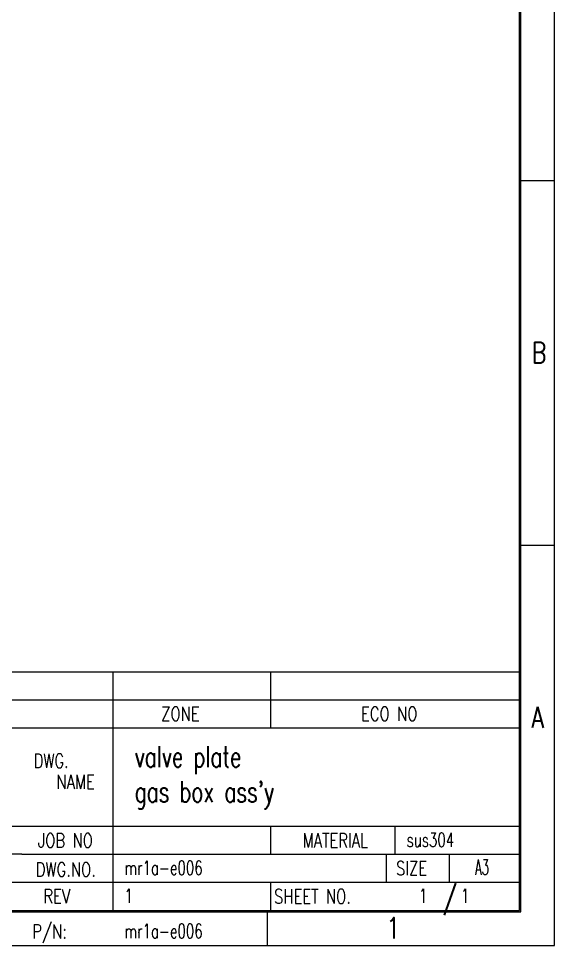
# Model space of a CAD drawing. Header units: millimetres. Extents: x -185 to 185, y -135 to 135.
# Drawn here: x 108.5 to 185, y -135 to -2.9 of the extents above; entities that cross this region are included whole.
import ezdxf

# ---------------------------------------------------------------- set-up
doc = ezdxf.new("R2010")
doc.units = ezdxf.units.MM
doc.layers.add('1', color=7, linetype='Continuous')
doc.styles.add('CONVERTER_12', font='txt.shx', dxfattribs={"width": 0.56})
doc.styles.add('CONVERTER_14', font='simplex.shx', dxfattribs={"width": 0.77})
doc.styles.add('CONVERTER_15', font='simplex.shx', dxfattribs={"width": 0.7})

# ---------------------------------------------------------------- blocks, each defined once
blk = doc.blocks.new('_tb_frame_AN-A3', base_point=(-185, -135))
at = {"color": 7, "linetype": 'Continuous'}
for p, q in [((185, -135), (185, 135)), ((180, -108), (180, 130)), ((180.2, -130.2), (180.2, 130.2)), ((180, -26), (185, -26)), ((185, -78), (180, -78)), ((45, -96), (122, -96)), ((122, -96), (122, -130)), ((122, -96), (144.5, -96)), ((144.5, -96), (144.5, -104)), ((144.5, -96), (180, -96)), ((33, -100), (144.5, -100)), ((144.5, -100), (180, -100)), ((45, -104), (144.5, -104)), ((144.5, -104), (180, -104)), ((180, -130), (180, -108)), ((45, -118), (109, -118)), ((109, -118), (144.5, -118)), ((144.5, -118), (180, -118)), ((144.5, -118), (144.5, -122)), ((162.25, -118), (162.25, -122)), ((109, -122), (33, -122)), ((109, -122), (144.5, -122)), ((144.5, -122), (180, -122)), ((161, -122), (161, -126)), ((170, -122), (170, -126)), ((33, -126), (109, -126)), ((109, -126), (144.5, -126)), ((144.5, -126), (144.5, -130)), ((144.5, -126), (180, -126)), ((-180.2, -130.2), (180.2, -130.2)), ((-180, -130), (122, -130)), ((122, -130), (144.5, -130)), ((144, -130), (144, -135)), ((144.5, -130), (180, -130)), ((-185, -135), (185, -135))]:
    blk.add_line(p, q, dxfattribs=at)
at = {"color": 7, "style": 'CONVERTER_14', "width": 0.77}
for s, p in [('DWG.', (110.7, -109.7)), ('SIZE', (162.4, -125)), ('REV', (112.09, -128.98)), ('SHEET NO.', (145, -129)), ('P/N:', (110.5, -134))]:
    blk.add_text(s, height=2, dxfattribs=at).set_placement(p)
at = {"color": 7, "line_spacing_factor": 0.60024, "style": 'CONVERTER_14'}
for s, insert, char_height, attachment_point in [('B', (182.8, -52), 3, 8), ('ZONE', (131.64, -103), 2, 8), ('ECO NO', (161.43, -103), 2, 8), ('A', (182.6, -104), 3, 8), ('NAME', (116.7, -112.7), 2, 8), ('JOB NO', (115.23, -121.02), 2, 8), ('MATERIAL', (153.73, -121.02), 2, 8), ('DWG.NO.', (115.29, -125.18), 2, 8), ('1', (162, -132.5), 3, 5)]:
    blk.add_mtext(s, dxfattribs=dict(at, insert=insert, char_height=char_height, attachment_point=attachment_point))
at = {"layer": '1', "color": 4}
for s, height, style, width, p in [('valve plate', 3, 'CONVERTER_15', 0.7, (125.11, -109.59)), ("gas box ass'y", 3, 'CONVERTER_15', 0.7, (125.11, -114.59)), ('sus304', 2, 'CONVERTER_15', 0.7, (163.91, -120.94)), ('A3', 2.2, 'CONVERTER_12', 0.56, (173.66, -124.94)), ('mr1a-e006', 2, 'CONVERTER_15', 0.7, (123.66, -124.94)), ('1', 2, 'CONVERTER_15', 0.7, (123.66, -128.94)), ('1', 2, 'CONVERTER_15', 0.7, (165.66, -128.94)), ('1', 2, 'CONVERTER_15', 0.7, (171.66, -128.94)), ('mr1a-e006', 2, 'CONVERTER_15', 0.7, (123.66, -133.94))]:
    blk.add_text(s, height=height, dxfattribs=dict(at, style=style, width=width)).set_placement(p)
at = {"layer": '1', "color": 7, "style": 'CONVERTER_15', "width": 0.7}
blk.add_text('/', height=3, dxfattribs=at).set_placement((169.07, -129.67))

msp = doc.modelspace()

# ---------------------------------------------------------------- block references
msp.add_blockref('_tb_frame_AN-A3', (-185, -135))

doc.saveas('drawing.dxf')
